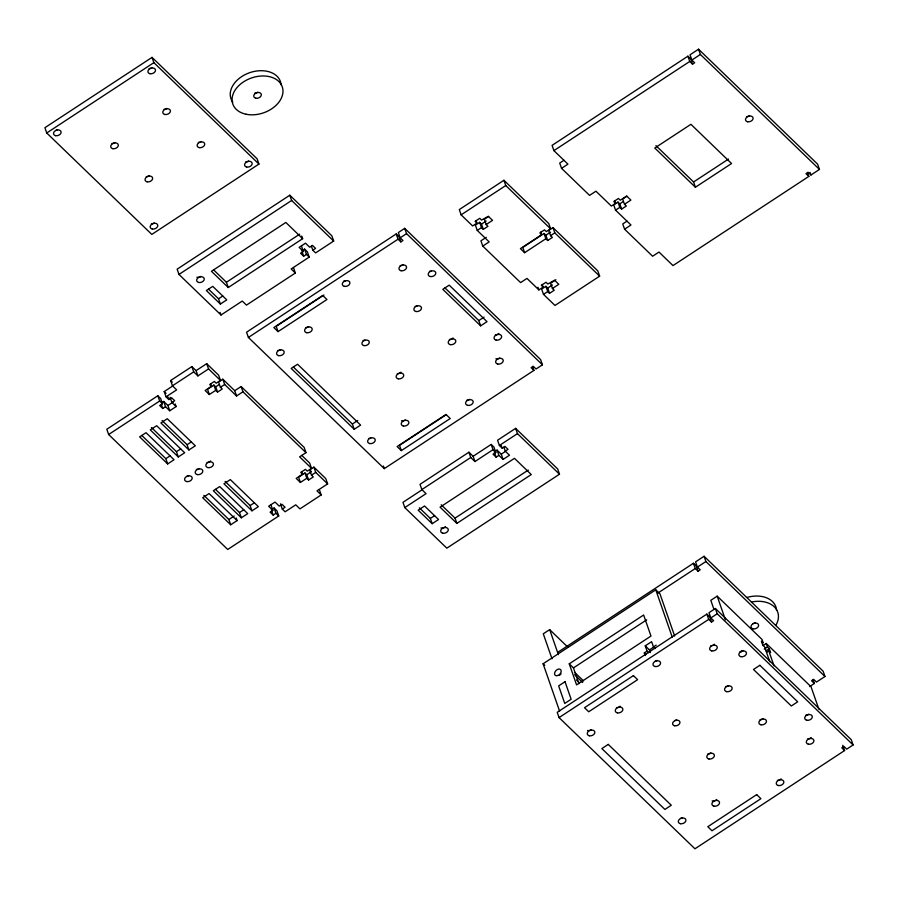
<?xml version="1.0" encoding="UTF-8"?>
<svg xmlns="http://www.w3.org/2000/svg" width="898" height="898" viewBox="0 0 898 898"><rect width="100%" height="100%" fill="white"/><g stroke="black" fill="none" stroke-linecap="round" stroke-linejoin="round"><path stroke-width="1.35" d="M152.031 57.382L44.9 127.718L46.73 132.983L151.807 234.412L258.938 164.076L257.109 158.811L152.031 57.382L153.872 62.647L258.938 164.076M46.73 132.983L153.872 62.647M311.426 246.254L312.796 250.205L315.602 252.91L333.663 241.046L331.833 235.781L289.807 195.214L177.142 269.175L178.971 274.44L221.009 315.007L242.258 301.055L246.467 305.118L295.352 273.014L293.523 267.75M178.971 274.44L291.637 200.478L289.807 195.214M301.739 236.062L302.648 238.688L228.249 287.528L226.419 282.264L299.651 234.187M220.38 304.063L206.372 290.537L212.747 286.35L226.756 299.876L220.38 304.063L218.54 298.798L222.794 296.003M301.818 250.946L304.59 249.128L307.385 251.833L309.226 257.097L291.154 268.962L295.352 273.014M301.504 246.153L303.333 251.418L300.572 253.236L303.659 256.211L306.42 254.392L304.59 249.128M312.796 250.205L315.557 248.387L312.482 245.412L309.709 247.231L305.511 243.178L299.135 247.354L303.333 251.418M161.864 402.652L163.705 401.44L165.535 406.704L169.744 410.768L176.12 406.581L171.911 402.517L174.683 400.71L171.597 397.724L168.835 399.543L166.029 396.837L176.659 389.867L172.461 385.803L170.62 380.539L191.88 366.586L196.09 370.638L197.919 375.903L208.549 368.932L206.708 363.668L196.09 370.638M533.928 370.391L531.122 367.686L533.255 366.294L536.05 368.999L542.437 364.812L540.596 359.548L404.706 228.361L398.33 232.548L400.16 237.813L402.966 240.518L400.845 241.91L399.004 236.645L396.209 233.94L246.557 332.193L248.387 337.457L384.277 468.633L533.928 370.391L532.559 366.44M172.461 385.803L193.71 371.851L191.88 366.586M165.535 406.704L162.774 408.523L159.698 405.548L162.459 403.73L160.63 398.465L157.823 395.76L106.806 429.255L108.636 434.52L227.722 549.475L278.739 515.98L276.898 510.715L274.103 508.01L271.342 509.828M166.029 396.837L164.199 391.573L172.708 385.994M248.387 337.457L398.039 239.205L396.209 233.94M400.16 237.813L406.536 233.626L404.706 228.361M108.636 434.52L159.653 401.024L157.823 395.76M323.942 295.015L276.214 326.344L278.054 331.609L326.939 299.517L322.741 295.453L273.845 327.557L278.054 331.609M627.006 221.144L622.763 223.939L624.593 229.192L652.61 256.244L658.986 252.057L672.995 265.584L808.829 176.412L806.022 173.707L808.155 172.304L810.95 175.009L819.459 169.43L817.629 164.166L698.543 49.21L690.046 54.789L691.875 60.054L694.682 62.759L692.549 64.162L690.719 58.898L687.913 56.192L552.079 145.364L553.92 150.628L567.929 164.154L561.553 168.341L589.571 195.382L595.946 191.195L611.358 206.08L615.601 203.285L614.692 200.658M524.612 252.697L522.782 247.433L544.042 233.48L545.872 238.733L524.612 252.697L520.413 248.634L541.674 234.681L539.844 232.919L544.525 229.854L546.343 231.605L550.597 228.822L548.768 223.557L503.935 180.274L459.293 209.582L461.123 214.847L472.629 225.959L476.917 223.142L475.996 220.515M553.92 150.628L689.754 61.457L687.913 56.192M691.875 60.054L700.373 54.475L698.543 49.21M169.744 410.768L167.915 405.503L173.224 402.012M461.123 214.847L505.765 185.538L503.935 180.274M210.615 383.648L211.524 386.286L205.148 390.473L209.357 394.525L215.733 390.338L213.892 385.074L207.517 389.261L209.357 394.525M206.708 363.668L218.618 375.162L220.459 380.426L216.205 383.21L214.386 381.459L209.705 384.524L211.524 386.286M234.737 390.709L241.113 386.522L242.943 391.786L236.567 395.973L234.737 390.709L222.827 379.214L218.573 382.009L220.403 387.274L222.233 389.025L217.552 392.1L215.733 390.338M217.552 392.1L215.722 386.836L219.224 384.535M563.966 160.282L559.712 163.077L561.553 168.341M220.403 387.274L224.657 384.479L222.827 379.214M488.591 216.485L484.336 219.28L486.166 224.545L487.984 226.296L483.315 229.372L481.474 224.107L479.655 222.345L475.401 225.14L477.242 230.404L489.152 241.899L482.765 246.086L520.593 282.601L526.969 278.414L538.879 289.908L543.167 287.102L542.246 284.464M481.474 224.107L486.155 221.031M477.242 230.404L481.485 227.609L479.655 222.345M486.166 224.545L492.542 220.358L488.344 216.295L481.586 220.077L479.768 218.315L475.098 221.391L476.917 223.142M486.256 237.33L480.935 240.821L482.765 246.086M167.668 463.929L139.65 436.877L146.026 432.69L174.055 459.742L167.668 463.929L165.838 458.665L170.092 455.87M178.298 456.947L150.28 429.895L156.656 425.719L184.674 452.76L178.298 456.947L176.468 451.683L180.722 448.899M188.928 449.977L160.91 422.924L167.286 418.737L195.304 445.79L188.928 449.977L187.098 444.712L191.353 441.917M555.896 279.738L550.586 283.229L552.416 288.494L554.234 290.245L549.554 293.32L547.724 288.056L545.905 286.294L541.651 289.089L543.481 294.353L554.986 305.455L599.628 276.157L597.799 270.893L552.966 227.609L548.712 230.404L550.553 235.669L552.371 237.431L547.69 240.496L545.872 238.733M547.69 240.496L545.861 235.231L550.541 232.167M550.553 235.669L554.796 232.874L552.966 227.609M626.905 196.224L622.651 199.008L624.48 204.273L626.31 206.035L621.629 209.099L619.8 203.835L617.981 202.084L613.727 204.867L615.557 210.132L630.968 225.005L624.593 229.192M619.8 203.835L623.302 201.534M615.557 210.132L619.811 207.348L617.981 202.084M624.48 204.273L630.867 200.086L626.658 196.033L620.282 200.22L618.464 198.458L613.783 201.522L615.601 203.285M480.643 325.851L442.815 289.336L449.202 285.149L487.019 321.664L480.643 325.851L478.814 320.586L484.123 317.095M695.411 187.244L654.788 148.024L690.921 124.306L731.556 163.526L695.411 187.244L693.582 181.98L728.559 159.025M547.724 288.056L552.405 284.992M543.481 294.353L547.735 291.558L545.905 286.294M552.416 288.494L558.792 284.307L554.594 280.243L547.836 284.026L546.018 282.264L541.337 285.339L543.167 287.102M241.113 386.522L304.153 447.384L305.982 452.648L299.606 456.835L311.516 468.329L307.262 471.124L305.443 469.362L300.763 472.438L302.592 474.189L296.205 478.376L300.415 482.439L306.79 478.252L304.961 472.988L298.585 477.175L300.415 482.439M354.227 429.289L291.188 368.427L297.564 364.24L360.614 425.102L354.227 429.289L352.398 424.024L357.718 420.533M236.174 517.966L237.094 520.593L230.719 524.78L228.878 519.527L234.198 516.036M241.338 517.809L213.32 490.757L219.696 486.57L247.725 513.622L241.338 517.809L239.508 512.545L243.762 509.75M251.968 510.827L223.95 483.786L230.326 479.599L258.343 506.64L251.968 510.827L250.138 505.563L254.392 502.779M306.79 478.252L308.609 480.003L313.29 476.939L311.471 475.177L309.63 469.912L313.885 467.128L325.794 478.623L327.624 483.887L316.994 490.858L321.203 494.921L299.943 508.874L295.745 504.822L285.115 511.793L282.309 509.087L280.479 503.823M308.609 480.003L306.779 474.739L311.46 471.675L309.63 469.912M311.471 475.177L315.714 472.393L313.885 467.128M271.016 505.035L272.846 510.3L270.085 512.118L273.172 515.093L275.933 513.274L274.103 508.01M282.309 509.087L285.07 507.28L281.994 504.294L279.233 506.113L275.024 502.061L268.648 506.248L272.846 510.3M446.059 414.786L399.498 445.363L401.339 450.628L450.224 418.524L446.025 414.472L397.129 446.564L401.339 450.628M473.111 456.285L491.184 444.42L493.013 449.685L474.941 461.55L473.111 456.285L468.913 452.222L420.017 484.325L421.847 489.59L426.056 493.642L404.796 507.595L446.822 548.173L559.488 474.211L557.658 468.947L515.62 428.368L497.559 440.233L499.389 445.498L502.195 448.203L504.957 446.385L508.032 449.359L505.271 451.178L509.48 455.23L503.093 459.417L498.895 455.365L497.065 450.1L495.225 451.312M421.847 489.59L470.743 457.486L468.913 452.222M421.981 489.848L402.966 502.341L404.796 507.595M499.389 445.498L517.461 433.633L515.62 428.368M491.184 444.42L493.979 447.125L495.808 452.39L493.047 454.208L496.134 457.183L498.895 455.365M503.093 459.417L501.264 454.164L505.518 451.368M432.185 523.702L418.176 510.176L424.552 505.989L438.561 519.515L432.185 523.702L430.355 518.438L434.61 515.643M456.869 523.399L440.065 507.168L514.464 458.328L531.268 474.548L456.869 523.399L455.039 518.135L528.282 470.058M567.839 647.166L549.666 629.621L543.29 633.808L552.001 658.806M557.613 652.431L693.447 563.259L696.242 565.965L698.083 571.229L700.204 569.826L697.398 567.121L695.568 561.867L704.077 556.277L823.152 671.233L824.981 676.497L816.484 682.076L813.678 679.371L811.556 680.774L814.351 683.479L809.67 686.555M559.6 711.137L543.099 663.768L655.765 589.806L659.963 593.859L674.623 635.964M657.807 593.118L695.277 568.524L693.447 563.259M697.398 567.121L705.907 561.542L704.077 556.277M569.242 663.846L643.641 615.007L650.971 636.053L576.572 684.893L569.242 663.846L573.452 667.899L578.941 683.692M573.452 667.899L646.683 619.822M769.822 661.826L764.58 646.785L762.761 645.033L761.414 641.172L763.233 642.934L762.009 639.421L717.188 596.149L710.812 600.324L714.011 609.54M648.76 652.734L647.076 651.117L645.247 645.853L651.622 641.666L653.452 646.93L655.136 648.547M645.213 655.506L644.315 652.925L647.076 651.117M653.452 646.93L656.214 645.112M650.365 652.543L649.445 649.905L653.699 647.121M844.603 750.537L841.796 747.832L843.918 746.44L846.724 749.145L853.1 744.958L851.27 739.694L715.38 608.507L709.005 612.694L710.834 617.959L713.629 620.664L711.508 622.067L709.678 616.803L706.872 614.097L557.22 712.339L559.061 717.603L694.951 848.79L844.603 750.537L842.762 745.284M559.061 717.603L708.702 619.362L706.872 614.097M710.834 617.959L717.21 613.772L715.38 608.507M740.805 652.027L742.938 650.635A3.929 2.773 -19.2 0 1 740.064 651.521M763.031 645.572L766.219 643.473L811.051 686.757L818.841 709.128M764.254 649.074L767.442 646.987L766.219 643.473M766.073 650.837L769.26 648.749L767.442 646.987M766.656 652.24L768.778 650.848L770.607 652.599L769.26 648.749M700.373 54.475L819.459 169.43M689.754 61.457L692.549 64.162M655.933 145.633L693.582 181.98M619.811 207.348L621.629 209.099M505.765 185.538L550.597 228.822M554.796 232.874L599.628 276.157M544.042 233.48L545.861 235.231M481.485 227.609L483.315 229.372M547.735 291.558L549.554 293.32M406.536 233.626L542.437 364.812M398.039 239.205L400.845 241.91M444.97 287.91L478.814 320.586M705.907 561.542L824.981 676.497M695.277 568.524L698.083 571.229M291.637 200.478L333.663 241.046M717.21 613.772L853.1 744.958M517.461 433.633L559.488 474.211M708.702 619.362L711.508 622.067M302.648 238.688L285.845 222.457L211.445 271.308L228.249 287.528M306.42 254.392L309.226 257.097M497.065 450.1L501.264 454.164M493.013 449.685L495.808 452.39M470.743 457.486L474.941 461.55M645.247 645.853L649.445 649.905M644.315 652.925L645.999 654.552M213.567 269.86L226.419 282.264M441.199 504.766L455.039 518.135M293.365 367.024L352.398 424.024M208.538 289.145L218.54 298.798M419.344 507.808L430.355 518.438M574.451 672.187L583.464 680.875M574.675 674.724L582.679 682.458M576.505 679.988L579.513 682.884M543.099 663.768L544.783 665.384M242.943 391.786L305.982 452.648M301.739 455.398L309.687 463.065L311.516 468.329M208.549 368.932L220.459 380.426M224.657 384.479L236.567 395.973M315.714 472.393L327.624 483.887M213.892 385.074L215.722 386.836M304.961 472.988L306.779 474.739M193.71 371.851L197.919 375.903M170.62 380.539L172.304 382.166M164.199 391.573L166.063 393.38M163.705 401.44L167.915 405.503M159.653 401.024L162.459 403.73M275.933 513.274L278.739 515.98M162.078 420.556L187.098 444.712M225.117 481.418L250.138 505.563M151.448 427.538L176.468 451.683M215.498 489.365L239.508 512.545M237.094 520.593L209.077 493.552L202.701 497.739L230.719 524.78M141.828 435.474L165.838 458.665M203.868 495.37L228.878 519.527M810.041 172.382L810.95 175.009M807.448 172.461L808.829 176.412M812.982 679.528L814.351 683.479M768.778 650.848L774.02 665.878M717.188 596.149L725.427 619.822M540.753 232.054L541.674 234.681M655.765 589.806L672.254 637.176M537.969 287.27L538.879 289.908M503.901 447.226L505.271 451.178M501.275 445.576L502.195 448.203M494.304 451.919L496.134 457.183M549.666 629.621L558.376 654.631M383.367 466.006L384.277 468.633M302.278 252.259L303.659 256.211M319.362 489.657L321.203 494.921M301.672 471.562L302.592 474.189M220.089 312.381L221.009 315.007M271.791 511.142L273.172 515.093M175.2 403.943L176.12 406.581M170.081 397.253L171.911 402.517M167.915 396.916L168.835 399.543M161.404 404.571L162.774 408.523M232.795 102.204A26.177 18.443 -19.2 0 1 249.262 72.839A26.177 18.443 -19.2 0 1 281.108 84.805M257.793 92.157A3.929 2.773 -19.2 0 1 254.931 93.044M151.964 67.653A3.929 2.773 -19.2 0 1 149.09 68.54M57.584 129.615A3.929 2.773 -19.2 0 1 55.71 130.39M248.623 160.978A3.929 2.773 -19.2 0 1 245.76 161.853M154.243 222.94A3.929 2.773 -19.2 0 1 151.38 223.815M166.871 108.422A3.929 2.773 -19.2 0 1 163.997 109.309M114.787 142.614A3.929 2.773 -19.2 0 1 111.924 143.5M149.113 175.75A3.929 2.773 -19.2 0 1 146.239 176.637M201.197 141.558A3.929 2.773 -19.2 0 1 198.323 142.445M749.561 115.696A3.929 2.773 -19.2 0 1 746.687 116.583M199.266 468.531A3.929 2.773 -19.2 0 1 196.404 469.407M210.648 460.932A3.929 2.773 -19.2 0 1 207.023 462.436M188.636 475.502A3.929 2.773 -19.2 0 1 186.762 476.277M200.714 276.416A3.929 2.773 -19.2 0 1 196.909 277.224M445.509 526.554A3.929 2.773 -19.2 0 1 440.94 527.957M498.861 333.427A3.929 2.773 -19.2 0 1 495.236 334.932M345.472 280.771A3.929 2.773 -19.2 0 1 343.496 281.186M280.636 349.58A3.929 2.773 -19.2 0 1 277.774 350.467M370.807 437.955A3.929 2.773 -19.2 0 1 368.831 438.37M431.366 270.949A3.929 2.773 -19.2 0 1 429.401 271.364M469.654 399.307A3.929 2.773 -19.2 0 1 466.78 400.194M403.045 264.674A3.929 2.773 -19.2 0 1 400.171 265.561M308.654 326.636A3.929 2.773 -19.2 0 1 305.791 327.523M499.703 357.988A3.929 2.773 -19.2 0 1 495.887 358.785M405.324 419.95A3.929 2.773 -19.2 0 1 401.507 420.747M417.054 305.915A3.929 2.773 -19.2 0 1 415.078 306.33M453.019 337.962A3.929 2.773 -19.2 0 1 449.404 339.455M400.946 372.154A3.929 2.773 -19.2 0 1 400.194 372.76M399.296 373.231A3.929 2.773 -19.2 0 1 397.32 373.647M364.925 340.016A3.794 2.672 -19.2 0 1 363.028 340.421M751.48 602.042A26.177 18.443 -19.2 0 1 775.749 625.468M747.001 597.439A26.177 18.443 -19.2 0 1 776.568 610.146M755.083 622.763A3.929 2.773 -19.2 0 1 753.209 623.538M559.679 675.229A3.929 2.627 -46 0 1 561.149 673.826M808.784 714.191A3.929 2.773 -19.2 0 1 805.91 715.077M591.311 729.726A3.929 2.773 -19.2 0 1 587.494 730.523M657.033 660.445A3.929 2.773 -19.2 0 1 655.158 661.22M682.368 817.64A3.929 2.773 -19.2 0 1 680.493 818.415M781.069 778.847A3.929 2.773 -19.2 0 1 777.444 780.351M714.46 644.214A3.929 2.773 -19.2 0 1 713.708 644.82M712.81 645.303A3.929 2.773 -19.2 0 1 710.834 645.707M620.08 706.176A3.929 2.773 -19.2 0 1 619.328 706.782M618.43 707.265A3.929 2.773 -19.2 0 1 616.455 707.669M811.13 737.527A3.929 2.773 -19.2 0 1 807.504 739.032M716.75 799.489A3.929 2.773 -19.2 0 1 712.181 800.904M728.615 685.589A3.929 2.773 -19.2 0 1 725.741 686.476M762.941 718.726A3.929 2.773 -19.2 0 1 760.067 719.612M710.857 752.917A3.929 2.773 -19.2 0 1 707.994 753.804M676.531 719.781A3.929 2.773 -19.2 0 1 674.656 720.555M565.022 681.705L558.646 685.892L564.752 703.437L571.128 699.25L565.022 681.705M633.404 675.61L584.519 707.703L588.718 711.766L637.614 679.663L633.404 675.61M608.238 744.397L601.862 748.584L664.902 809.435L671.277 805.248L608.238 744.397M759.865 665.295L753.489 669.481L791.318 705.996L797.693 701.809L759.865 665.295M756.688 794.618L707.804 826.721L712.002 830.773L760.898 798.681L756.688 794.618M246.119 114.248A26.177 18.443 -19.2 0 0 282.937 90.069A26.177 18.443 -19.2 0 0 243.515 81.875A26.177 18.443 -19.2 0 0 246.119 114.248M255.818 98.219A3.929 2.773 -19.2 0 0 261.34 94.593A3.929 2.773 -19.2 0 0 255.425 93.37A3.929 2.773 -19.2 0 0 255.818 98.219M149.988 73.715A3.929 2.773 -19.2 0 0 155.511 70.089A3.929 2.773 -19.2 0 0 149.596 68.865A3.929 2.773 -19.2 0 0 149.988 73.715M55.597 135.677A3.929 2.773 -19.2 0 0 61.12 132.051A3.929 2.773 -19.2 0 0 55.216 130.827A3.929 2.773 -19.2 0 0 55.597 135.677M152.267 229.001A3.929 2.773 -19.2 0 0 157.79 225.376A3.929 2.773 -19.2 0 0 151.874 224.141A3.929 2.773 -19.2 0 0 152.267 229.001M246.647 167.039A3.929 2.773 -19.2 0 0 252.17 163.414A3.929 2.773 -19.2 0 0 246.254 162.179A3.929 2.773 -19.2 0 0 246.647 167.039M164.895 114.484A3.929 2.773 -19.2 0 0 170.418 110.858A3.929 2.773 -19.2 0 0 164.502 109.623A3.929 2.773 -19.2 0 0 164.895 114.484M112.811 148.675A3.929 2.773 -19.2 0 0 118.334 145.049A3.929 2.773 -19.2 0 0 112.418 143.815A3.929 2.773 -19.2 0 0 112.811 148.675M147.137 181.811A3.929 2.773 -19.2 0 0 152.66 178.186A3.929 2.773 -19.2 0 0 146.744 176.951A3.929 2.773 -19.2 0 0 147.137 181.811M199.21 147.62A3.929 2.773 -19.2 0 0 204.733 143.994A3.929 2.773 -19.2 0 0 198.817 142.76A3.929 2.773 -19.2 0 0 199.21 147.62M747.574 121.758A3.929 2.773 -19.2 0 0 753.096 118.132A3.929 2.773 -19.2 0 0 747.192 116.897A3.929 2.773 -19.2 0 0 747.574 121.758M197.291 474.593A3.929 2.773 -19.2 0 0 202.813 470.967A3.929 2.773 -19.2 0 0 196.898 469.733A3.929 2.773 -19.2 0 0 197.291 474.593M207.921 467.611A3.929 2.773 -19.2 0 0 213.443 463.985A3.929 2.773 -19.2 0 0 207.528 462.751A3.929 2.773 -19.2 0 0 207.921 467.611M186.661 481.564A3.929 2.773 -19.2 0 0 192.183 477.938A3.929 2.773 -19.2 0 0 186.268 476.715A3.929 2.773 -19.2 0 0 186.661 481.564M198.739 282.477A3.929 2.773 -19.2 0 0 204.261 278.851A3.929 2.773 -19.2 0 0 198.346 277.628A3.929 2.773 -19.2 0 0 198.739 282.477M442.77 533.221A3.929 2.773 -19.2 0 0 448.293 529.596A3.929 2.773 -19.2 0 0 442.377 528.372A3.929 2.773 -19.2 0 0 442.77 533.221M496.134 340.106A3.929 2.773 -19.2 0 0 501.656 336.481A3.929 2.773 -19.2 0 0 495.741 335.246A3.929 2.773 -19.2 0 0 496.134 340.106M430.288 276.539A3.929 2.773 -19.2 0 0 435.811 272.913A3.929 2.773 -19.2 0 0 429.895 271.69A3.929 2.773 -19.2 0 0 430.288 276.539M278.661 355.642A3.929 2.773 -19.2 0 0 284.183 352.016A3.929 2.773 -19.2 0 0 278.268 350.781A3.929 2.773 -19.2 0 0 278.661 355.642M369.718 443.545A3.929 2.773 -19.2 0 0 375.241 439.919A3.929 2.773 -19.2 0 0 369.325 438.684A3.929 2.773 -19.2 0 0 369.718 443.545M467.667 405.368A3.929 2.773 -19.2 0 0 473.19 401.743A3.929 2.773 -19.2 0 0 467.274 400.508A3.929 2.773 -19.2 0 0 467.667 405.368M344.383 286.361A3.929 2.773 -19.2 0 0 349.906 282.735A3.929 2.773 -19.2 0 0 344.001 281.501A3.929 2.773 -19.2 0 0 344.383 286.361M401.058 270.736A3.929 2.773 -19.2 0 0 406.581 267.11A3.929 2.773 -19.2 0 0 400.665 265.875A3.929 2.773 -19.2 0 0 401.058 270.736M306.678 332.698A3.929 2.773 -19.2 0 0 312.201 329.072A3.929 2.773 -19.2 0 0 306.285 327.837A3.929 2.773 -19.2 0 0 306.678 332.698M497.728 364.049A3.929 2.773 -19.2 0 0 503.25 360.424A3.929 2.773 -19.2 0 0 497.335 359.2A3.929 2.773 -19.2 0 0 497.728 364.049M403.348 426.011A3.929 2.773 -19.2 0 0 408.871 422.386A3.929 2.773 -19.2 0 0 402.955 421.162A3.929 2.773 -19.2 0 0 403.348 426.011M415.965 311.505A3.929 2.773 -19.2 0 0 421.488 307.879A3.929 2.773 -19.2 0 0 415.572 306.645A3.929 2.773 -19.2 0 0 415.965 311.505M450.291 344.63A3.929 2.773 -19.2 0 0 455.814 341.004A3.929 2.773 -19.2 0 0 449.898 339.781A3.929 2.773 -19.2 0 0 450.291 344.63M398.207 378.821A3.929 2.773 -19.2 0 0 403.73 375.196A3.929 2.773 -19.2 0 0 397.825 373.972A3.929 2.773 -19.2 0 0 398.207 378.821M363.948 345.595A3.794 2.672 -19.2 0 0 369.28 342.093A3.794 2.672 -19.2 0 0 363.567 340.903A3.794 2.672 -19.2 0 0 363.948 345.595M557.916 675.487A3.929 2.627 -46 0 0 560.7 669.695A3.929 2.627 -46 0 0 554.953 672.018A3.929 2.627 -46 0 0 557.916 675.487M806.797 720.252A3.929 2.773 -19.2 0 0 812.32 716.626A3.929 2.773 -19.2 0 0 806.404 715.403A3.929 2.773 -19.2 0 0 806.797 720.252M740.951 656.696A3.929 2.773 -19.2 0 0 746.474 653.07A3.929 2.773 -19.2 0 0 740.569 651.836A3.929 2.773 -19.2 0 0 740.951 656.696M589.324 735.788A3.929 2.773 -19.2 0 0 594.846 732.162A3.929 2.773 -19.2 0 0 588.942 730.938A3.929 2.773 -19.2 0 0 589.324 735.788M680.392 823.702A3.929 2.773 -19.2 0 0 685.915 820.076A3.929 2.773 -19.2 0 0 679.999 818.841A3.929 2.773 -19.2 0 0 680.392 823.702M778.341 785.525A3.929 2.773 -19.2 0 0 783.864 781.9A3.929 2.773 -19.2 0 0 777.949 780.665A3.929 2.773 -19.2 0 0 778.341 785.525M655.057 666.507A3.929 2.773 -19.2 0 0 660.58 662.881A3.929 2.773 -19.2 0 0 654.664 661.658A3.929 2.773 -19.2 0 0 655.057 666.507M711.732 650.893A3.929 2.773 -19.2 0 0 717.255 647.267A3.929 2.773 -19.2 0 0 711.339 646.032A3.929 2.773 -19.2 0 0 711.732 650.893M617.353 712.855A3.929 2.773 -19.2 0 0 622.875 709.218A3.929 2.773 -19.2 0 0 616.96 707.994A3.929 2.773 -19.2 0 0 617.353 712.855M808.391 744.206A3.929 2.773 -19.2 0 0 813.914 740.581A3.929 2.773 -19.2 0 0 807.998 739.346A3.929 2.773 -19.2 0 0 808.391 744.206M714.011 806.168A3.929 2.773 -19.2 0 0 719.534 802.543A3.929 2.773 -19.2 0 0 713.618 801.308A3.929 2.773 -19.2 0 0 714.011 806.168M726.639 691.651A3.929 2.773 -19.2 0 0 732.162 688.025A3.929 2.773 -19.2 0 0 726.246 686.802A3.929 2.773 -19.2 0 0 726.639 691.651M760.954 724.787A3.929 2.773 -19.2 0 0 766.477 721.161A3.929 2.773 -19.2 0 0 760.572 719.927A3.929 2.773 -19.2 0 0 760.954 724.787M708.881 758.978A3.929 2.773 -19.2 0 0 714.404 755.353A3.929 2.773 -19.2 0 0 708.488 754.118A3.929 2.773 -19.2 0 0 708.881 758.978M674.611 725.752A3.794 2.672 -19.2 0 0 679.954 722.25A3.794 2.672 -19.2 0 0 674.241 721.06A3.794 2.672 -19.2 0 0 674.611 725.752M753.108 628.825A3.929 2.773 -19.2 0 0 758.63 625.199A3.929 2.773 -19.2 0 0 752.715 623.964A3.929 2.773 -19.2 0 0 753.108 628.825"/></g></svg>
